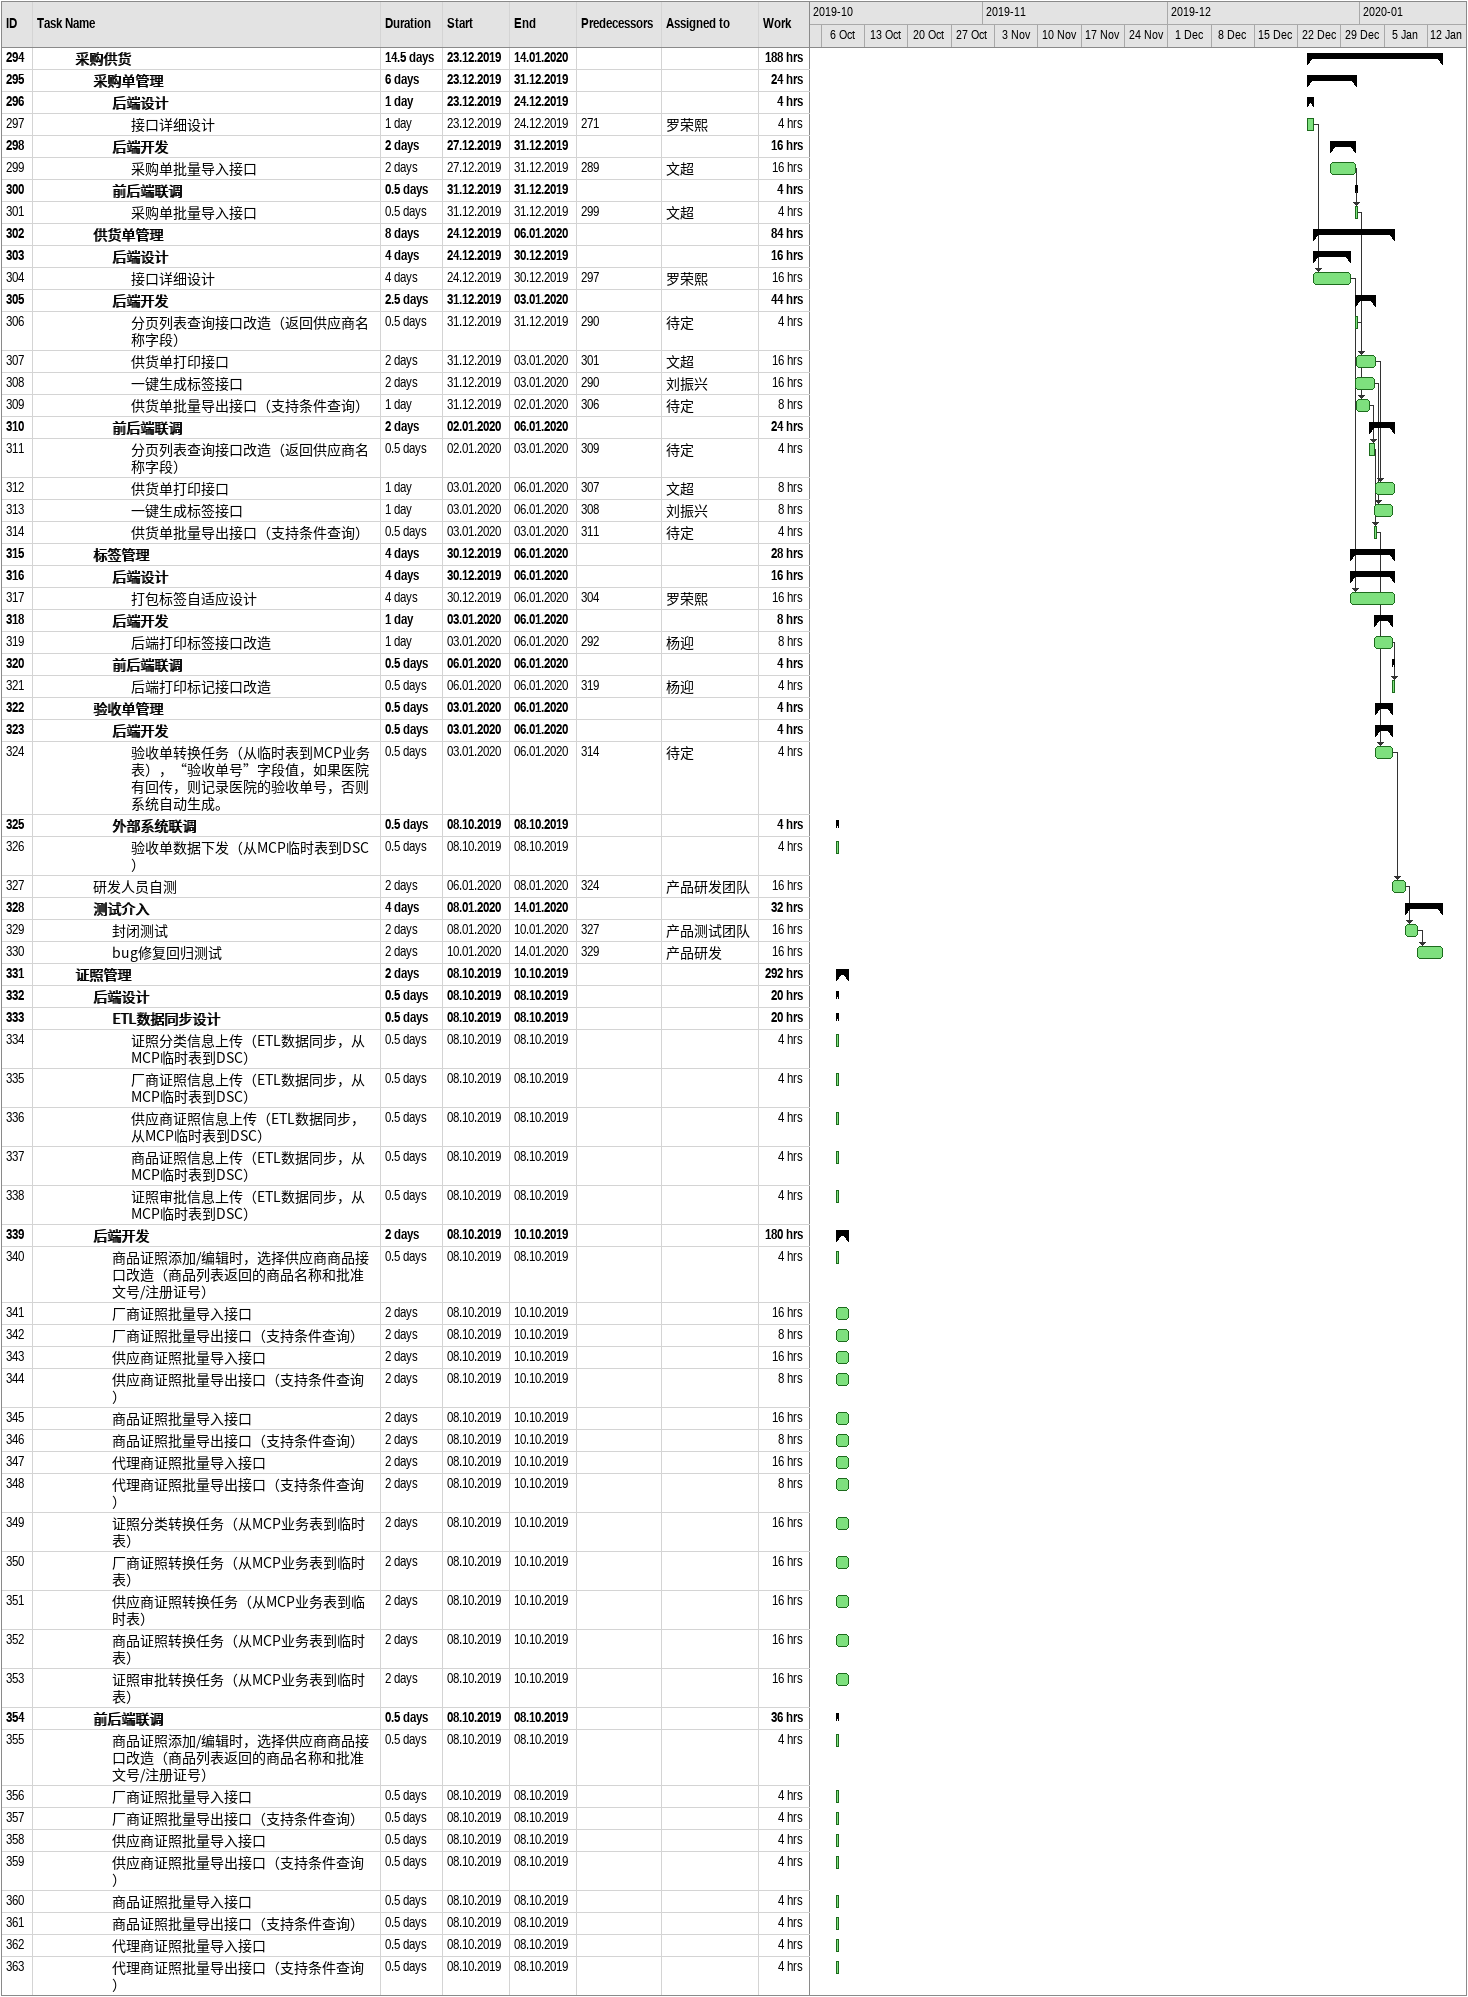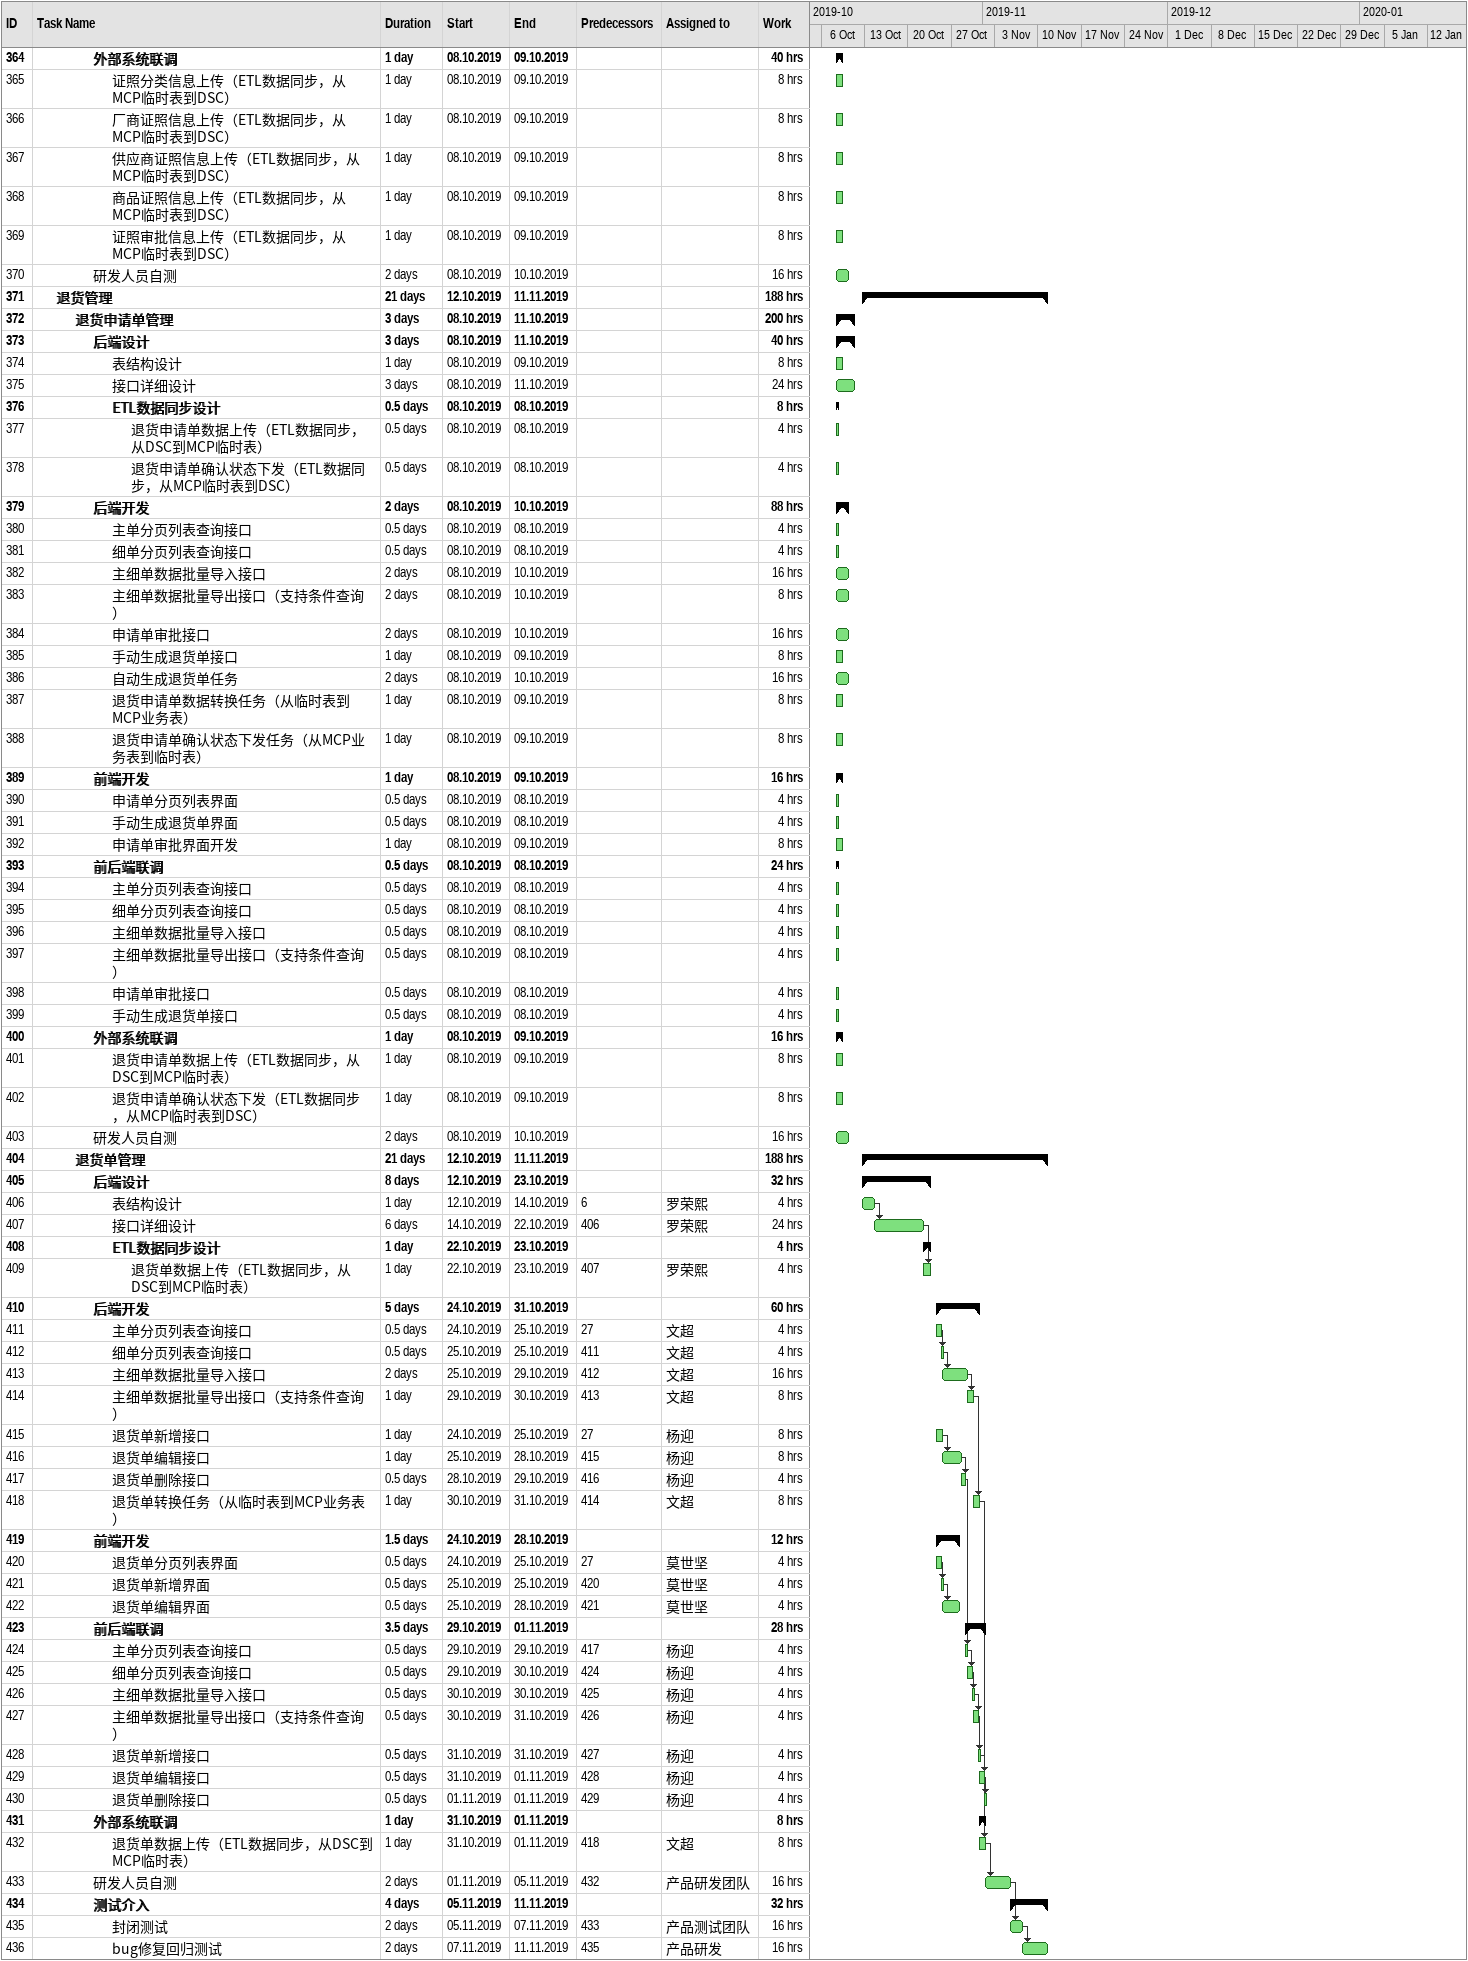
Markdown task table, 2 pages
| ID | Level | Task | Duration | Start | Finish | Predecessors | Resources | Work (h) |
|---|---|---|---|---|---|---|---|---|
| 294 | 3 | **采购供货** | 14.5d | 2019-12-23 | 2020-01-14 |  |  | 188 |
| 295 | 4 | **采购单管理** | 6d | 2019-12-23 | 2019-12-31 |  |  | 24 |
| 296 | 5 | **后端设计** | 1d | 2019-12-23 | 2019-12-24 |  |  | 4 |
| 297 | 6 | 接口详细设计 | 1d | 2019-12-23 | 2019-12-24 | 271 | 罗荣熙 | 4 |
| 298 | 5 | **后端开发** | 2d | 2019-12-27 | 2019-12-31 |  |  | 16 |
| 299 | 6 | 采购单批量导入接口 | 2d | 2019-12-27 | 2019-12-31 | 289 | 文超 | 16 |
| 300 | 5 | **前后端联调** | 0.5d | 2019-12-31 | 2019-12-31 |  |  | 4 |
| 301 | 6 | 采购单批量导入接口 | 0.5d | 2019-12-31 | 2019-12-31 | 299 | 文超 | 4 |
| 302 | 4 | **供货单管理** | 8d | 2019-12-24 | 2020-01-06 |  |  | 84 |
| 303 | 5 | **后端设计** | 4d | 2019-12-24 | 2019-12-30 |  |  | 16 |
| 304 | 6 | 接口详细设计 | 4d | 2019-12-24 | 2019-12-30 | 297 | 罗荣熙 | 16 |
| 305 | 5 | **后端开发** | 2.5d | 2019-12-31 | 2020-01-03 |  |  | 44 |
| 306 | 6 | 分页列表查询接口改造（返回供应商名称字段） | 0.5d | 2019-12-31 | 2019-12-31 | 290 | 待定 | 4 |
| 307 | 6 | 供货单打印接口 | 2d | 2019-12-31 | 2020-01-03 | 301 | 文超 | 16 |
| 308 | 6 | 一键生成标签接口 | 2d | 2019-12-31 | 2020-01-03 | 290 | 刘振兴 | 16 |
| 309 | 6 | 供货单批量导出接口（支持条件查询） | 1d | 2019-12-31 | 2020-01-02 | 306 | 待定 | 8 |
| 310 | 5 | **前后端联调** | 2d | 2020-01-02 | 2020-01-06 |  |  | 24 |
| 311 | 6 | 分页列表查询接口改造（返回供应商名称字段） | 0.5d | 2020-01-02 | 2020-01-03 | 309 | 待定 | 4 |
| 312 | 6 | 供货单打印接口 | 1d | 2020-01-03 | 2020-01-06 | 307 | 文超 | 8 |
| 313 | 6 | 一键生成标签接口 | 1d | 2020-01-03 | 2020-01-06 | 308 | 刘振兴 | 8 |
| 314 | 6 | 供货单批量导出接口（支持条件查询） | 0.5d | 2020-01-03 | 2020-01-03 | 311 | 待定 | 4 |
| 315 | 4 | **标签管理** | 4d | 2019-12-30 | 2020-01-06 |  |  | 28 |
| 316 | 5 | **后端设计** | 4d | 2019-12-30 | 2020-01-06 |  |  | 16 |
| 317 | 6 | 打包标签自适应设计 | 4d | 2019-12-30 | 2020-01-06 | 304 | 罗荣熙 | 16 |
| 318 | 5 | **后端开发** | 1d | 2020-01-03 | 2020-01-06 |  |  | 8 |
| 319 | 6 | 后端打印标签接口改造 | 1d | 2020-01-03 | 2020-01-06 | 292 | 杨迎 | 8 |
| 320 | 5 | **前后端联调** | 0.5d | 2020-01-06 | 2020-01-06 |  |  | 4 |
| 321 | 6 | 后端打印标记接口改造 | 0.5d | 2020-01-06 | 2020-01-06 | 319 | 杨迎 | 4 |
| 322 | 4 | **验收单管理** | 0.5d | 2020-01-03 | 2020-01-06 |  |  | 4 |
| 323 | 5 | **后端开发** | 0.5d | 2020-01-03 | 2020-01-06 |  |  | 4 |
| 324 | 6 | 验收单转换任务（从临时表到MCP业务表），“验收单号”字段值，如果医院有回传，则记录医院的验收单号，否则系统自动生成。 | 0.5d | 2020-01-03 | 2020-01-06 | 314 | 待定 | 4 |
| 325 | 5 | **外部系统联调** | 0.5d | 2019-10-08 | 2019-10-08 |  |  | 4 |
| 326 | 6 | 验收单数据下发（从MCP临时表到DSC） | 0.5d | 2019-10-08 | 2019-10-08 |  |  | 4 |
| 327 | 4 | 研发人员自测 | 2d | 2020-01-06 | 2020-01-08 | 324 | 产品研发团队 | 16 |
| 328 | 4 | **测试介入** | 4d | 2020-01-08 | 2020-01-14 |  |  | 32 |
| 329 | 5 | 封闭测试 | 2d | 2020-01-08 | 2020-01-10 | 327 | 产品测试团队 | 16 |
| 330 | 5 | bug修复回归测试 | 2d | 2020-01-10 | 2020-01-14 | 329 | 产品研发 | 16 |
| 331 | 3 | **证照管理** | 2d | 2019-10-08 | 2019-10-10 |  |  | 292 |
| 332 | 4 | **后端设计** | 0.5d | 2019-10-08 | 2019-10-08 |  |  | 20 |
| 333 | 5 | **ETL数据同步设计** | 0.5d | 2019-10-08 | 2019-10-08 |  |  | 20 |
| 334 | 6 | 证照分类信息上传（ETL数据同步，从MCP临时表到DSC） | 0.5d | 2019-10-08 | 2019-10-08 |  |  | 4 |
| 335 | 6 | 厂商证照信息上传（ETL数据同步，从MCP临时表到DSC） | 0.5d | 2019-10-08 | 2019-10-08 |  |  | 4 |
| 336 | 6 | 供应商证照信息上传（ETL数据同步，从MCP临时表到DSC） | 0.5d | 2019-10-08 | 2019-10-08 |  |  | 4 |
| 337 | 6 | 商品证照信息上传（ETL数据同步，从MCP临时表到DSC） | 0.5d | 2019-10-08 | 2019-10-08 |  |  | 4 |
| 338 | 6 | 证照审批信息上传（ETL数据同步，从MCP临时表到DSC） | 0.5d | 2019-10-08 | 2019-10-08 |  |  | 4 |
| 339 | 4 | **后端开发** | 2d | 2019-10-08 | 2019-10-10 |  |  | 180 |
| 340 | 5 | 商品证照添加/编辑时，选择供应商商品接口改造（商品列表返回的商品名称和批准文号/注册证号） | 0.5d | 2019-10-08 | 2019-10-08 |  |  | 4 |
| 341 | 5 | 厂商证照批量导入接口 | 2d | 2019-10-08 | 2019-10-10 |  |  | 16 |
| 342 | 5 | 厂商证照批量导出接口（支持条件查询） | 2d | 2019-10-08 | 2019-10-10 |  |  | 8 |
| 343 | 5 | 供应商证照批量导入接口 | 2d | 2019-10-08 | 2019-10-10 |  |  | 16 |
| 344 | 5 | 供应商证照批量导出接口（支持条件查询） | 2d | 2019-10-08 | 2019-10-10 |  |  | 8 |
| 345 | 5 | 商品证照批量导入接口 | 2d | 2019-10-08 | 2019-10-10 |  |  | 16 |
| 346 | 5 | 商品证照批量导出接口（支持条件查询） | 2d | 2019-10-08 | 2019-10-10 |  |  | 8 |
| 347 | 5 | 代理商证照批量导入接口 | 2d | 2019-10-08 | 2019-10-10 |  |  | 16 |
| 348 | 5 | 代理商证照批量导出接口（支持条件查询） | 2d | 2019-10-08 | 2019-10-10 |  |  | 8 |
| 349 | 5 | 证照分类转换任务（从MCP业务表到临时表） | 2d | 2019-10-08 | 2019-10-10 |  |  | 16 |
| 350 | 5 | 厂商证照转换任务（从MCP业务表到临时表） | 2d | 2019-10-08 | 2019-10-10 |  |  | 16 |
| 351 | 5 | 供应商证照转换任务（从MCP业务表到临时表） | 2d | 2019-10-08 | 2019-10-10 |  |  | 16 |
| 352 | 5 | 商品证照转换任务（从MCP业务表到临时表） | 2d | 2019-10-08 | 2019-10-10 |  |  | 16 |
| 353 | 5 | 证照审批转换任务（从MCP业务表到临时表） | 2d | 2019-10-08 | 2019-10-10 |  |  | 16 |
| 354 | 4 | **前后端联调** | 0.5d | 2019-10-08 | 2019-10-08 |  |  | 36 |
| 355 | 5 | 商品证照添加/编辑时，选择供应商商品接口改造（商品列表返回的商品名称和批准文号/注册证号） | 0.5d | 2019-10-08 | 2019-10-08 |  |  | 4 |
| 356 | 5 | 厂商证照批量导入接口 | 0.5d | 2019-10-08 | 2019-10-08 |  |  | 4 |
| 357 | 5 | 厂商证照批量导出接口（支持条件查询） | 0.5d | 2019-10-08 | 2019-10-08 |  |  | 4 |
| 358 | 5 | 供应商证照批量导入接口 | 0.5d | 2019-10-08 | 2019-10-08 |  |  | 4 |
| 359 | 5 | 供应商证照批量导出接口（支持条件查询） | 0.5d | 2019-10-08 | 2019-10-08 |  |  | 4 |
| 360 | 5 | 商品证照批量导入接口 | 0.5d | 2019-10-08 | 2019-10-08 |  |  | 4 |
| 361 | 5 | 商品证照批量导出接口（支持条件查询） | 0.5d | 2019-10-08 | 2019-10-08 |  |  | 4 |
| 362 | 5 | 代理商证照批量导入接口 | 0.5d | 2019-10-08 | 2019-10-08 |  |  | 4 |
| 363 | 5 | 代理商证照批量导出接口（支持条件查询） | 0.5d | 2019-10-08 | 2019-10-08 |  |  | 4 |
| 364 | 4 | **外部系统联调** | 1d | 2019-10-08 | 2019-10-09 |  |  | 40 |
| 365 | 5 | 证照分类信息上传（ETL数据同步，从MCP临时表到DSC） | 1d | 2019-10-08 | 2019-10-09 |  |  | 8 |
| 366 | 5 | 厂商证照信息上传（ETL数据同步，从MCP临时表到DSC） | 1d | 2019-10-08 | 2019-10-09 |  |  | 8 |
| 367 | 5 | 供应商证照信息上传（ETL数据同步，从MCP临时表到DSC） | 1d | 2019-10-08 | 2019-10-09 |  |  | 8 |
| 368 | 5 | 商品证照信息上传（ETL数据同步，从MCP临时表到DSC） | 1d | 2019-10-08 | 2019-10-09 |  |  | 8 |
| 369 | 5 | 证照审批信息上传（ETL数据同步，从MCP临时表到DSC） | 1d | 2019-10-08 | 2019-10-09 |  |  | 8 |
| 370 | 4 | 研发人员自测 | 2d | 2019-10-08 | 2019-10-10 |  |  | 16 |
| 371 | 2 | **退货管理** | 21d | 2019-10-12 | 2019-11-11 |  |  | 188 |
| 372 | 3 | **退货申请单管理** | 3d | 2019-10-08 | 2019-10-11 |  |  | 200 |
| 373 | 4 | **后端设计** | 3d | 2019-10-08 | 2019-10-11 |  |  | 40 |
| 374 | 5 | 表结构设计 | 1d | 2019-10-08 | 2019-10-09 |  |  | 8 |
| 375 | 5 | 接口详细设计 | 3d | 2019-10-08 | 2019-10-11 |  |  | 24 |
| 376 | 5 | **ETL数据同步设计** | 0.5d | 2019-10-08 | 2019-10-08 |  |  | 8 |
| 377 | 6 | 退货申请单数据上传（ETL数据同步，从DSC到MCP临时表） | 0.5d | 2019-10-08 | 2019-10-08 |  |  | 4 |
| 378 | 6 | 退货申请单确认状态下发（ETL数据同步，从MCP临时表到DSC） | 0.5d | 2019-10-08 | 2019-10-08 |  |  | 4 |
| 379 | 4 | **后端开发** | 2d | 2019-10-08 | 2019-10-10 |  |  | 88 |
| 380 | 5 | 主单分页列表查询接口 | 0.5d | 2019-10-08 | 2019-10-08 |  |  | 4 |
| 381 | 5 | 细单分页列表查询接口 | 0.5d | 2019-10-08 | 2019-10-08 |  |  | 4 |
| 382 | 5 | 主细单数据批量导入接口 | 2d | 2019-10-08 | 2019-10-10 |  |  | 16 |
| 383 | 5 | 主细单数据批量导出接口（支持条件查询） | 2d | 2019-10-08 | 2019-10-10 |  |  | 8 |
| 384 | 5 | 申请单审批接口 | 2d | 2019-10-08 | 2019-10-10 |  |  | 16 |
| 385 | 5 | 手动生成退货单接口 | 1d | 2019-10-08 | 2019-10-09 |  |  | 8 |
| 386 | 5 | 自动生成退货单任务 | 2d | 2019-10-08 | 2019-10-10 |  |  | 16 |
| 387 | 5 | 退货申请单数据转换任务（从临时表到MCP业务表） | 1d | 2019-10-08 | 2019-10-09 |  |  | 8 |
| 388 | 5 | 退货申请单确认状态下发任务（从MCP业务表到临时表） | 1d | 2019-10-08 | 2019-10-09 |  |  | 8 |
| 389 | 4 | **前端开发** | 1d | 2019-10-08 | 2019-10-09 |  |  | 16 |
| 390 | 5 | 申请单分页列表界面 | 0.5d | 2019-10-08 | 2019-10-08 |  |  | 4 |
| 391 | 5 | 手动生成退货单界面 | 0.5d | 2019-10-08 | 2019-10-08 |  |  | 4 |
| 392 | 5 | 申请单审批界面开发 | 1d | 2019-10-08 | 2019-10-09 |  |  | 8 |
| 393 | 4 | **前后端联调** | 0.5d | 2019-10-08 | 2019-10-08 |  |  | 24 |
| 394 | 5 | 主单分页列表查询接口 | 0.5d | 2019-10-08 | 2019-10-08 |  |  | 4 |
| 395 | 5 | 细单分页列表查询接口 | 0.5d | 2019-10-08 | 2019-10-08 |  |  | 4 |
| 396 | 5 | 主细单数据批量导入接口 | 0.5d | 2019-10-08 | 2019-10-08 |  |  | 4 |
| 397 | 5 | 主细单数据批量导出接口（支持条件查询） | 0.5d | 2019-10-08 | 2019-10-08 |  |  | 4 |
| 398 | 5 | 申请单审批接口 | 0.5d | 2019-10-08 | 2019-10-08 |  |  | 4 |
| 399 | 5 | 手动生成退货单接口 | 0.5d | 2019-10-08 | 2019-10-08 |  |  | 4 |
| 400 | 4 | **外部系统联调** | 1d | 2019-10-08 | 2019-10-09 |  |  | 16 |
| 401 | 5 | 退货申请单数据上传（ETL数据同步，从DSC到MCP临时表） | 1d | 2019-10-08 | 2019-10-09 |  |  | 8 |
| 402 | 5 | 退货申请单确认状态下发（ETL数据同步，从MCP临时表到DSC） | 1d | 2019-10-08 | 2019-10-09 |  |  | 8 |
| 403 | 4 | 研发人员自测 | 2d | 2019-10-08 | 2019-10-10 |  |  | 16 |
| 404 | 3 | **退货单管理** | 21d | 2019-10-12 | 2019-11-11 |  |  | 188 |
| 405 | 4 | **后端设计** | 8d | 2019-10-12 | 2019-10-23 |  |  | 32 |
| 406 | 5 | 表结构设计 | 1d | 2019-10-12 | 2019-10-14 | 6 | 罗荣熙 | 4 |
| 407 | 5 | 接口详细设计 | 6d | 2019-10-14 | 2019-10-22 | 406 | 罗荣熙 | 24 |
| 408 | 5 | **ETL数据同步设计** | 1d | 2019-10-22 | 2019-10-23 |  |  | 4 |
| 409 | 6 | 退货单数据上传（ETL数据同步，从DSC到MCP临时表） | 1d | 2019-10-22 | 2019-10-23 | 407 | 罗荣熙 | 4 |
| 410 | 4 | **后端开发** | 5d | 2019-10-24 | 2019-10-31 |  |  | 60 |
| 411 | 5 | 主单分页列表查询接口 | 0.5d | 2019-10-24 | 2019-10-25 | 27 | 文超 | 4 |
| 412 | 5 | 细单分页列表查询接口 | 0.5d | 2019-10-25 | 2019-10-25 | 411 | 文超 | 4 |
| 413 | 5 | 主细单数据批量导入接口 | 2d | 2019-10-25 | 2019-10-29 | 412 | 文超 | 16 |
| 414 | 5 | 主细单数据批量导出接口（支持条件查询） | 1d | 2019-10-29 | 2019-10-30 | 413 | 文超 | 8 |
| 415 | 5 | 退货单新增接口 | 1d | 2019-10-24 | 2019-10-25 | 27 | 杨迎 | 8 |
| 416 | 5 | 退货单编辑接口 | 1d | 2019-10-25 | 2019-10-28 | 415 | 杨迎 | 8 |
| 417 | 5 | 退货单删除接口 | 0.5d | 2019-10-28 | 2019-10-29 | 416 | 杨迎 | 4 |
| 418 | 5 | 退货单转换任务（从临时表到MCP业务表） | 1d | 2019-10-30 | 2019-10-31 | 414 | 文超 | 8 |
| 419 | 4 | **前端开发** | 1.5d | 2019-10-24 | 2019-10-28 |  |  | 12 |
| 420 | 5 | 退货单分页列表界面 | 0.5d | 2019-10-24 | 2019-10-25 | 27 | 莫世坚 | 4 |
| 421 | 5 | 退货单新增界面 | 0.5d | 2019-10-25 | 2019-10-25 | 420 | 莫世坚 | 4 |
| 422 | 5 | 退货单编辑界面 | 0.5d | 2019-10-25 | 2019-10-28 | 421 | 莫世坚 | 4 |
| 423 | 4 | **前后端联调** | 3.5d | 2019-10-29 | 2019-11-01 |  |  | 28 |
| 424 | 5 | 主单分页列表查询接口 | 0.5d | 2019-10-29 | 2019-10-29 | 417 | 杨迎 | 4 |
| 425 | 5 | 细单分页列表查询接口 | 0.5d | 2019-10-29 | 2019-10-30 | 424 | 杨迎 | 4 |
| 426 | 5 | 主细单数据批量导入接口 | 0.5d | 2019-10-30 | 2019-10-30 | 425 | 杨迎 | 4 |
| 427 | 5 | 主细单数据批量导出接口（支持条件查询） | 0.5d | 2019-10-30 | 2019-10-31 | 426 | 杨迎 | 4 |
| 428 | 5 | 退货单新增接口 | 0.5d | 2019-10-31 | 2019-10-31 | 427 | 杨迎 | 4 |
| 429 | 5 | 退货单编辑接口 | 0.5d | 2019-10-31 | 2019-11-01 | 428 | 杨迎 | 4 |
| 430 | 5 | 退货单删除接口 | 0.5d | 2019-11-01 | 2019-11-01 | 429 | 杨迎 | 4 |
| 431 | 4 | **外部系统联调** | 1d | 2019-10-31 | 2019-11-01 |  |  | 8 |
| 432 | 5 | 退货单数据上传（ETL数据同步，从DSC到MCP临时表） | 1d | 2019-10-31 | 2019-11-01 | 418 | 文超 | 8 |
| 433 | 4 | 研发人员自测 | 2d | 2019-11-01 | 2019-11-05 | 432 | 产品研发团队 | 16 |
| 434 | 4 | **测试介入** | 4d | 2019-11-05 | 2019-11-11 |  |  | 32 |
| 435 | 5 | 封闭测试 | 2d | 2019-11-05 | 2019-11-07 | 433 | 产品测试团队 | 16 |
| 436 | 5 | bug修复回归测试 | 2d | 2019-11-07 | 2019-11-11 | 435 | 产品研发 | 16 |
